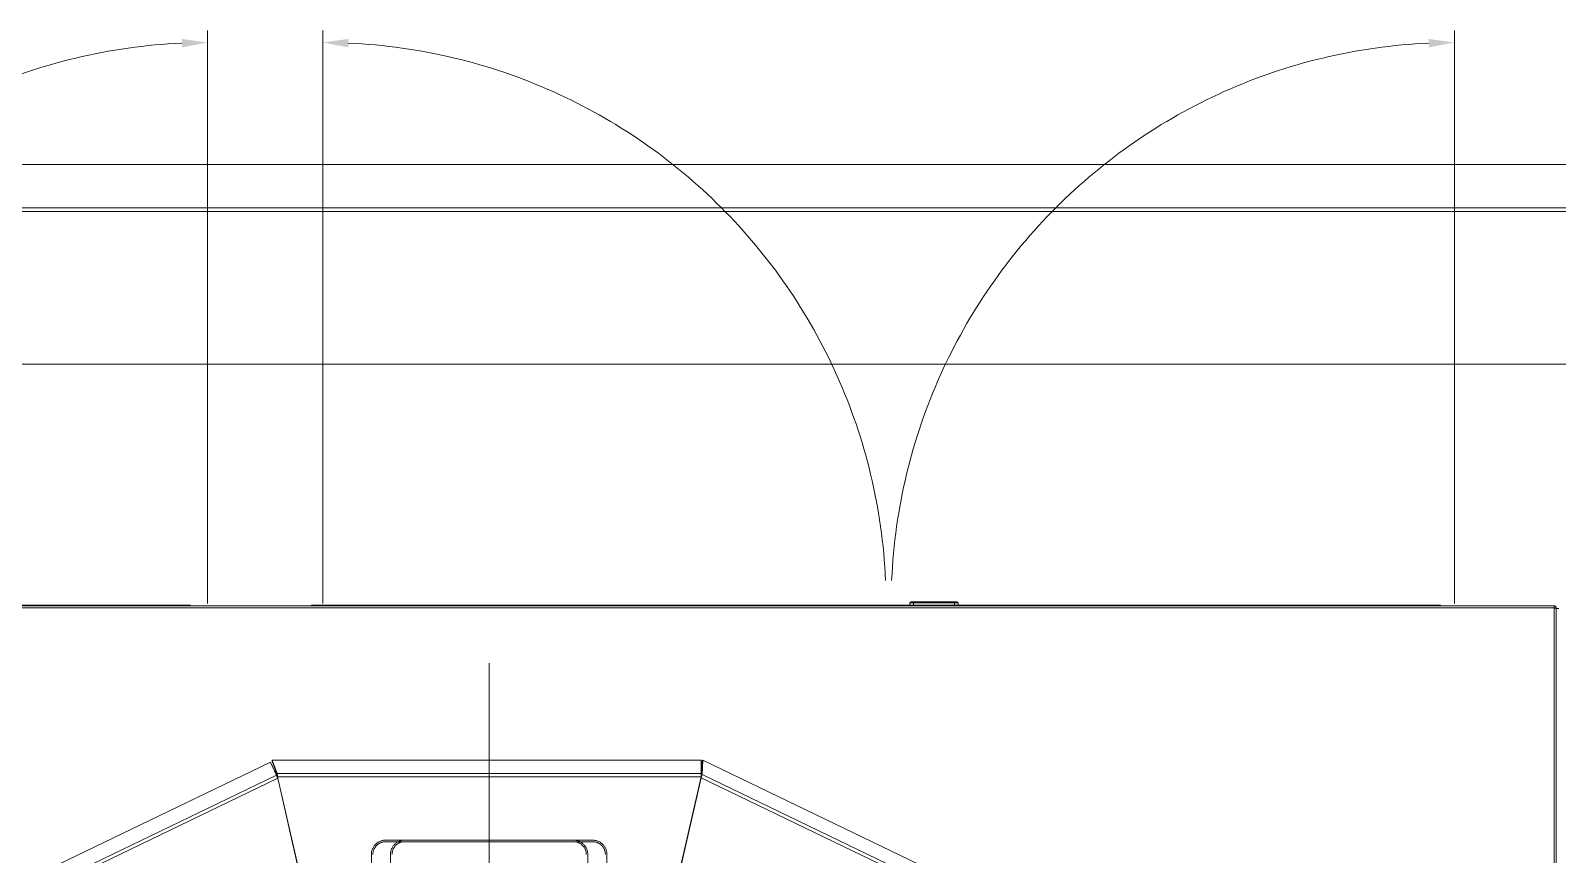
# Model space of a CAD drawing. Extents: x -681219 to -550379, y -242630 to -158199.
# Drawn here: x -668827 to -667628, y -213249 to -212602 of the extents above; entities that cross this region are included whole.
import ezdxf

# ---------------------------------------------------------------- set-up
doc = ezdxf.new("R2010")
doc.units = 0
doc.header["$LTSCALE"] = 1000
doc.linetypes.add('DASHED2', pattern=[9.525, 6.35, -3.175])
doc.linetypes.add('HIDDEN', pattern=[9.525, 6.35, -3.175])
doc.layers.get('0').update_dxf_attribs({"linetype": 'CONTINUOUS'})
doc.layers.add('future', color=4, linetype='DASHED2', lineweight=0)

# ---------------------------------------------------------------- blocks, each defined once
blk = doc.blocks.new('A$Caddf9ae6')
at = {"color": 0, "linetype": 'HIDDEN'}
for p, q in [((1172.7, -695), (1172.7, 1347.6)), ((1052.7, -2292), (1052.7, 1168)), ((861, 840), (861, 838)), ((321.5, 836.5), (861.5, 836.5)), ((860.8, 838), (322.2, 838)), ((861, 838), (860.8, 838)), ((861.5, 838), (861, 838)), ((861.5, 838), (861.5, 836.5)), ((861.5, -2185.5), (861.5, 836.5)), ((863, 836.5), (861.5, 836.5)), ((863, -2185.5), (863, 836.5)), ((863, 746.5), (863.5, 746.5)), ((863.5, 306), (863.5, 746.5)), ((728, 166.4), (608, 415.5)), ((730.5, 167.1), (610.3, 416.7)), ((741.9, 167.7), (628.5, 403.2)), ((863.5, 368.3), (865.3, 368.3)), ((865.3, 365.3), (863.5, 365.3)), ((865.3, 365.3), (865.3, 368.3)), ((866.3, 367.3), (865.3, 368.3)), ((865.3, 333.3), (865.3, 365.3)), ((866.3, 365.3), (865.3, 365.3)), ((866.3, 367.3), (866.3, 365.3)), ((866.3, 365.3), (866.3, 333.3)), ((866.3, 345.2), (866.3, 345.2)), ((863.5, 333.3), (865.3, 333.3)), ((865.3, 330.3), (863.5, 330.3)), ((865.3, 330.3), (865.3, 333.3)), ((865.3, 333.3), (866.3, 333.3)), ((865.3, 330.3), (866.3, 331.3)), ((866.3, 333.3), (866.3, 331.3)), ((863, 306), (863.5, 306)), ((863.5, -139), (863.5, 306)), ((728, 166.4), (520.8, 119.1)), ((520.8, 118.9), (728.7, 166.4)), ((729.2, 166.7), (728, 166.4)), ((728.7, 166.7), (728, 166.4)), ((728.7, 166.4), (729.2, 166.5)), ((728.7, -166.3), (728.7, 166.4)), ((729.2, 166.7), (729.9, 167)), ((729.2, 166.5), (729.2, 166.7)), ((729.2, 166.5), (730, 166.5)), ((729.7, 166.4), (730, 166.5)), ((729.9, 166.9), (730.5, 167.1)), ((730, 166.5), (729.9, 167)), ((729.9, 166.4), (729.9, 166.4)), ((730, 166.7), (741.1, 167.3)), ((730.3, 166.5), (731.3, 166.5)), ((741, 166.5), (730.3, 166.5)), ((730.5, 167.1), (741.9, 167.7)), ((731.3, 166.5), (731.3, -166.5)), ((741.9, 166.5), (731.3, 166.5)), ((741.9, 166.5), (741, 166.5)), ((741.9, 167.7), (741.1, 167.3)), ((741.9, -170.6), (741.9, 166.5)), ((516.2, 92.4), (667.8, 92.4)), ((516.2, 77.4), (667.8, 77.4)), ((677.8, -81.4), (677.8, 81.2)), ((679, -81.4), (679, 81.2)), ((677.8, -66.4), (677.8, 66.2)), ((679, -66.4), (679, 66.2)), ((818, 0), (-818, 0)), ((405.3, -0.1), (712.3, -0.1)), ((405.3, -0.1), (712.3, -0.1)), ((516.2, -77.6), (667.8, -77.6)), ((516.2, -92.6), (667.8, -92.6)), ((520.7, -119), (727.6, -166.2)), ((728.7, -166.3), (520.8, -118.8)), ((863.5, -139), (863, -139)), ((605.6, -419.4), (727.6, -166.2)), ((730.1, -167), (607.9, -420.6)), ((727.6, -166.2), (729.1, -166.6)), ((729.2, -166.4), (728.7, -166.3)), ((729.1, -166.6), (729.2, -166.4)), ((729.1, -166.6), (729.9, -166.9)), ((729.2, -166.4), (730, -166.4)), ((729.3, -166.8), (729.9, -166.9)), ((729.9, -166.4), (729.9, -166.4)), ((729.9, -166.9), (730, -166.4)), ((729.9, -166.9), (730.1, -167)), ((729.9, -166.9), (739.4, -171.5)), ((730.1, -167), (740.3, -171.9)), ((730.3, -166.5), (731.3, -166.5)), ((730.3, -166.5), (741, -170.6)), ((731.3, -166.5), (741.9, -170.6)), ((740.3, -171.9), (626.8, -407.5)), ((740.3, -171.9), (739.4, -171.5)), ((741.9, -170.6), (741, -170.6)), ((863, -235.5), (863.5, -235.5)), ((863.5, -680.5), (863.5, -235.5))]:
    blk.add_line(p, q, dxfattribs=at)
at = {"color": 0}
for p, q in [((1175.7, -2428), (1175.7, 1338)), ((1209.7, 1304), (1209.7, -2428))]:
    blk.add_line(p, q, dxfattribs=at)
at = {"color": 8, "linetype": 'HIDDEN'}
for p, q in [((864.8, 758), (1314.8, 758)), ((864.8, -130.7), (1314.8, -130.7)), ((864.8, -221.4), (1314.8, -221.4))]:
    blk.add_line(p, q, dxfattribs=at)
at = {"color": 0, "linetype": 'HIDDEN', "flags": 128}
blk.add_lwpolyline([(730.5, 167.1), (730.2, 167.1), (729.9, 167)], dxfattribs=at)
at = {"color": 0, "linetype": 'HIDDEN'}
for centre, radius, start, end in [((862, 746.5), 1.51, 0, 48.0198), ((862, 306), 1.51, 0, 38.4979), ((724.1, 181.3), 15.4, 284.6342, 289.1233), ((721.1, 359.3), 193, 272.2623, 273.0284), ((729.6, 170.1), 3.66, 274.5843, 281.8771), ((667.8, 81.2), 11.2, 0, 90), ((667.8, 81.2), 10, 0, 90), ((667.8, 66.2), 11.2, 0, 90), ((667.8, 66.2), 10, 0, 90), ((667.8, -66.4), 10, 270, 0), ((667.8, -66.4), 11.2, 270, 0), ((667.8, -81.4), 11.2, 270, 0), ((667.8, -81.4), 10, 270, 0), ((862, -139), 1.51, 311.9802, 0), ((738.7, -135.8), 32.4, 249.8776, 254.4823), ((656.5, -932.5), 769.6, 84.424, 84.6169), ((862, -235.5), 1.51, 0, 48.0198)]:
    blk.add_arc(centre, radius, start, end, dxfattribs=at)
at = {"color": 8, "linetype": 'HIDDEN'}
for centre, start, end in [((863, 758), 272.5907, 357.4093), ((863, -130.7), 2.5907, 87.4093), ((863, -221.4), 272.5907, 357.4093)]:
    blk.add_arc(centre, 442.4, start, end, dxfattribs=at)
at = {"color": 0, "linetype": 'HIDDEN'}
for points, knots in [([(860.8, 838), (860.8, 838), (860.9, 838), (861.1, 837.7), (861.2, 837.3), (861.4, 836.9), (861.5, 836.6), (861.5, 836.5)], [0, 0, 0, 0, 0.21096, 0.435016, 0.659116, 0.883167, 1, 1, 1, 1]), ([(863, 836.5), (863, 836.7), (863, 837), (862.7, 837.5), (862.3, 837.8), (861.9, 838), (861.6, 838), (861.5, 838)], [0, 0, 0, 0, 0.210958, 0.434998, 0.659081, 0.883115, 1, 1, 1, 1])]:
    blk.add_open_spline(points, degree=3, knots=knots, dxfattribs=at)
at = {"color": 8, "linetype": 'HIDDEN'}
for points in [[(1301.6, 738.1), (1308.2, 737.9), (1305.4, 758)], [(1301.6, -110.7), (1308.2, -110.6), (1305.4, -130.7)], [(1301.6, -241.3), (1308.2, -241.5), (1305.4, -221.4)]]:
    blk.add_solid(points, dxfattribs=at)

msp = doc.modelspace()

# ---------------------------------------------------------------- block references
at = {"layer": 'future', "xscale": -1, "rotation": 270}
msp.add_blockref('A$Caddf9ae6', (-668466.9156, -213916.3249), dxfattribs=at)

doc.saveas('drawing.dxf')
